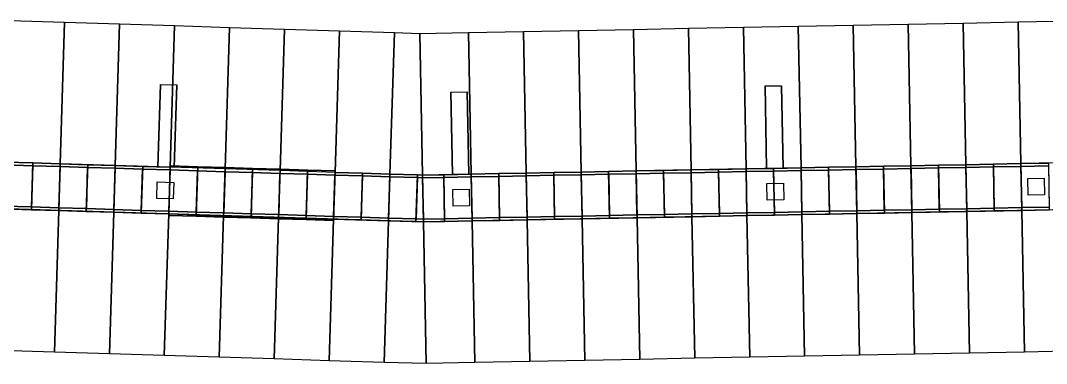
# Model space of a CAD drawing. Extents: x -568 to -418, y 8 to 39.
# Drawn here: x -492.33 to -455, y 7.71 to 20.18 of the extents above; entities that cross this region are included whole.
import ezdxf

# ---------------------------------------------------------------- set-up
doc = ezdxf.new("R2010")
doc.units = 0
doc.header["$LTSCALE"] = 0.25
for name, color, linetype in [('3D-AGUA', 140, 'CONTINUOUS'), ('3D-COLECTOR-INTERIOR', 9, 'CONTINUOUS'), ('3D-COLECTOR-LOSA-FONDO', 253, 'CONTINUOUS'), ('3D-COLECTOR-LOSA-SUPERIOR', 254, 'CONTINUOUS'), ('3D-COLECTOR-MUROS', 252, 'CONTINUOUS'), ('3D-CUNETAS', 3, 'CONTINUOUS'), ('3D-LINDERO', 6, 'CONTINUOUS'), ('3D-REGISTROS-TAPAS', 30, 'CONTINUOUS'), ('3D-TERRENO', 8, 'CONTINUOUS')]:
    doc.layers.add(name, color=color, linetype=linetype)

msp = doc.modelspace()

# ---------------------------------------------------------------- linework, layer by layer
at = {"layer": '3D-AGUA'}
for points in [[(-491.9315, 13.4046, 258.9097), (-492.931, 13.4355, 258.9071), (-492.8846, 14.9348, 258.9071), (-491.885, 14.9038, 258.9097)], [(-490.932, 13.3736, 258.9123), (-491.9315, 13.4046, 258.9097), (-491.885, 14.9038, 258.9097), (-490.8855, 14.8728, 258.9123)], [(-489.9325, 13.3426, 258.9149), (-490.932, 13.3736, 258.9123), (-490.8855, 14.8728, 258.9123), (-489.886, 14.8418, 258.9149)], [(-488.933, 13.3116, 258.9175), (-489.9325, 13.3426, 258.9149), (-489.886, 14.8418, 258.9149), (-488.8865, 14.8109, 258.9175)], [(-487.9334, 13.2806, 258.9201), (-488.933, 13.3116, 258.9175), (-488.8865, 14.8109, 258.9175), (-487.887, 14.7799, 258.9201)], [(-486.9339, 13.2496, 258.9497), (-487.9334, 13.2806, 258.9201), (-487.887, 14.7799, 258.9201), (-486.8874, 14.7489, 258.9497)], [(-485.9344, 13.2186, 258.9511), (-486.9339, 13.2496, 258.9497), (-486.8874, 14.7489, 258.9497), (-485.8879, 14.7179, 258.9511)], [(-484.9349, 13.1876, 258.9525), (-485.9344, 13.2186, 258.9511), (-485.8879, 14.7179, 258.9511), (-484.8884, 14.6869, 258.9525)], [(-483.9354, 13.1566, 258.9539), (-484.9349, 13.1876, 258.9525), (-484.8884, 14.6869, 258.9525), (-483.8889, 14.6559, 258.9539)], [(-482.9358, 13.1256, 258.9554), (-483.9354, 13.1566, 258.9539), (-483.8889, 14.6559, 258.9539), (-482.8894, 14.6249, 258.9554)], [(-481.9363, 13.0946, 258.9569), (-482.9358, 13.1256, 258.9554), (-482.8894, 14.6249, 258.9554), (-481.8898, 14.5939, 258.9569)], [(-480.9368, 13.0636, 258.9584), (-481.9363, 13.0946, 258.9569), (-481.8898, 14.5939, 258.9569), (-480.8903, 14.5629, 258.9584)], [(-479.9373, 13.0326, 258.9599), (-480.9368, 13.0636, 258.9584), (-480.8903, 14.5629, 258.9584), (-479.8908, 14.5319, 258.9599)], [(-471.9018, 13.0739, 258.9908), (-472.9016, 13.0548, 258.9897), (-472.9303, 14.5545, 258.9897), (-471.9305, 14.5736, 258.9908)], [(-470.902, 13.0931, 258.9919), (-471.9018, 13.0739, 258.9908), (-471.9305, 14.5736, 258.9908), (-470.9307, 14.5928, 258.9919)], [(-469.9022, 13.1122, 258.993), (-470.902, 13.0931, 258.9919), (-470.9307, 14.5928, 258.9919), (-469.9309, 14.6119, 258.993)], [(-468.9024, 13.1314, 258.9941), (-469.9022, 13.1122, 258.993), (-469.9309, 14.6119, 258.993), (-468.9311, 14.6311, 258.9941)], [(-467.9025, 13.1505, 258.9953), (-468.9024, 13.1314, 258.9941), (-468.9311, 14.6311, 258.9941), (-467.9313, 14.6502, 258.9953)], [(-466.9027, 13.1696, 258.9965), (-467.9025, 13.1505, 258.9953), (-467.9313, 14.6502, 258.9953), (-466.9314, 14.6694, 258.9965)], [(-465.9029, 13.1888, 258.9977), (-466.9027, 13.1696, 258.9965), (-466.9314, 14.6694, 258.9965), (-465.9316, 14.6885, 258.9977)], [(-464.9031, 13.2079, 258.9989), (-465.9029, 13.1888, 258.9977), (-465.9316, 14.6885, 258.9977), (-464.9318, 14.7077, 258.9989)], [(-463.9033, 13.2271, 259.0171), (-464.9031, 13.2079, 258.9989), (-464.9318, 14.7077, 258.9989), (-463.932, 14.7268, 259.0171)], [(-462.9035, 13.2462, 259.018), (-463.9033, 13.2271, 259.0171), (-463.932, 14.7268, 259.0171), (-462.9322, 14.7459, 259.018)], [(-461.9036, 13.2654, 259.0188), (-462.9035, 13.2462, 259.018), (-462.9322, 14.7459, 259.018), (-461.9324, 14.7651, 259.0188)], [(-460.9038, 13.2845, 259.0196), (-461.9036, 13.2654, 259.0188), (-461.9324, 14.7651, 259.0188), (-460.9325, 14.7842, 259.0196)], [(-459.904, 13.3037, 259.0205), (-460.9038, 13.2845, 259.0196), (-460.9325, 14.7842, 259.0196), (-459.9327, 14.8034, 259.0205)], [(-458.9042, 13.3228, 259.0214), (-459.904, 13.3037, 259.0205), (-459.9327, 14.8034, 259.0205), (-458.9329, 14.8225, 259.0214)], [(-457.9044, 13.342, 259.0223), (-458.9042, 13.3228, 259.0214), (-458.9329, 14.8225, 259.0214), (-457.9331, 14.8417, 259.0223)], [(-456.9046, 13.3611, 259.0232), (-457.9044, 13.342, 259.0223), (-457.9331, 14.8417, 259.0223), (-456.9333, 14.8608, 259.0232)], [(-455.9047, 13.3802, 259.0241), (-456.9046, 13.3611, 259.0232), (-456.9333, 14.8608, 259.0232), (-455.9335, 14.88, 259.0241)], [(-454.9049, 13.3994, 259.0251), (-455.9047, 13.3802, 259.0241), (-455.9335, 14.88, 259.0241), (-454.9336, 14.8991, 259.0251)], [(-478.9378, 13.0016, 258.9615), (-479.9373, 13.0326, 258.9599), (-479.8908, 14.5319, 258.9599), (-478.8913, 14.5009, 258.9615)], [(-477.9383, 12.9707, 258.9631), (-478.9378, 13.0016, 258.9615), (-478.8913, 14.5009, 258.9615), (-477.8918, 14.4699, 258.9631)], [(-477.6736, 12.9634, 258.9635), (-477.9383, 12.9707, 258.9631), (-477.8918, 14.4699, 258.9631), (-477.7023, 14.4631, 258.9635)], [(-476.9009, 12.9782, 258.9647), (-477.6736, 12.9634, 258.9635), (-477.7023, 14.4631, 258.9635), (-476.9296, 14.4779, 258.9647)], [(-475.9011, 12.9973, 258.9866), (-476.9009, 12.9782, 258.9647), (-476.9296, 14.4779, 258.9647), (-475.9298, 14.4971, 258.9866)], [(-474.9013, 13.0165, 258.9876), (-475.9011, 12.9973, 258.9866), (-475.9298, 14.4971, 258.9866), (-474.93, 14.5162, 258.9876)], [(-473.9014, 13.0356, 258.9886), (-474.9013, 13.0165, 258.9876), (-474.93, 14.5162, 258.9876), (-473.9302, 14.5353, 258.9886)], [(-472.9016, 13.0548, 258.9897), (-473.9014, 13.0356, 258.9886), (-473.9302, 14.5353, 258.9886), (-472.9303, 14.5545, 258.9897)]]:
    msp.add_3dface(points, dxfattribs=at)
at = {"layer": '3D-COLECTOR-INTERIOR'}
for points in [[(-491.9315, 13.4046, 258.5237), (-492.931, 13.4355, 258.5207), (-492.8846, 14.9348, 258.5207), (-491.885, 14.9038, 258.5237)], [(-491.9315, 13.4046, 259.15), (-492.931, 13.4355, 259.15), (-492.8846, 14.9348, 259.15), (-491.885, 14.9038, 259.15)], [(-491.885, 14.9038, 258.5237), (-492.8846, 14.9348, 258.5207), (-492.8846, 14.9348, 259.15), (-491.885, 14.9038, 259.15)], [(-490.932, 13.3736, 258.5267), (-491.9315, 13.4046, 258.5237), (-491.885, 14.9038, 258.5237), (-490.8855, 14.8728, 258.5267)], [(-490.932, 13.3736, 259.15), (-491.9315, 13.4046, 259.15), (-491.885, 14.9038, 259.15), (-490.8855, 14.8728, 259.15)], [(-490.8855, 14.8728, 258.5267), (-491.885, 14.9038, 258.5237), (-491.885, 14.9038, 259.15), (-490.8855, 14.8728, 259.15)], [(-489.9325, 13.3426, 258.5298), (-490.932, 13.3736, 258.5267), (-490.8855, 14.8728, 258.5267), (-489.886, 14.8418, 258.5298)], [(-489.9325, 13.3426, 259.15), (-490.932, 13.3736, 259.15), (-490.8855, 14.8728, 259.15), (-489.886, 14.8418, 259.15)], [(-489.886, 14.8418, 258.5298), (-490.8855, 14.8728, 258.5267), (-490.8855, 14.8728, 259.15), (-489.886, 14.8418, 259.15)], [(-488.933, 13.3116, 258.5328), (-489.9325, 13.3426, 258.5298), (-489.886, 14.8418, 258.5298), (-488.8865, 14.8109, 258.5328)], [(-488.933, 13.3116, 259.15), (-489.9325, 13.3426, 259.15), (-489.886, 14.8418, 259.15), (-488.8865, 14.8109, 259.15)], [(-488.8865, 14.8109, 258.5328), (-489.886, 14.8418, 258.5298), (-489.886, 14.8418, 259.15), (-488.8865, 14.8109, 259.15)], [(-487.9334, 13.2806, 258.5358), (-488.933, 13.3116, 258.5328), (-488.8865, 14.8109, 258.5328), (-487.887, 14.7799, 258.5358)], [(-487.9334, 13.2806, 259.15), (-488.933, 13.3116, 259.15), (-488.8865, 14.8109, 259.15), (-487.887, 14.7799, 259.15)], [(-487.887, 14.7799, 258.5358), (-488.8865, 14.8109, 258.5328), (-488.8865, 14.8109, 259.15), (-487.887, 14.7799, 259.15)], [(-486.9339, 13.2496, 258.5388), (-487.9334, 13.2806, 258.5358), (-487.887, 14.7799, 258.5358), (-486.8874, 14.7489, 258.5388)], [(-486.9339, 13.2496, 259.15), (-487.9334, 13.2806, 259.15), (-487.887, 14.7799, 259.15), (-486.8874, 14.7489, 259.15)], [(-486.8874, 14.7489, 258.5388), (-487.887, 14.7799, 258.5358), (-487.887, 14.7799, 259.15), (-486.8874, 14.7489, 259.15)], [(-485.9344, 13.2186, 258.5418), (-486.9339, 13.2496, 258.5388), (-486.8874, 14.7489, 258.5388), (-485.8879, 14.7179, 258.5418)], [(-485.9344, 13.2186, 259.05), (-486.9339, 13.2496, 259.05), (-486.8874, 14.7489, 259.05), (-485.8879, 14.7179, 259.05)], [(-485.8879, 14.7179, 258.5418), (-486.8874, 14.7489, 258.5388), (-486.8874, 14.7489, 259.05), (-485.8879, 14.7179, 259.05)], [(-484.9349, 13.1876, 258.5449), (-485.9344, 13.2186, 258.5418), (-485.8879, 14.7179, 258.5418), (-484.8884, 14.6869, 258.5449)], [(-484.9349, 13.1876, 259.05), (-485.9344, 13.2186, 259.05), (-485.8879, 14.7179, 259.05), (-484.8884, 14.6869, 259.05)], [(-484.8884, 14.6869, 258.5449), (-485.8879, 14.7179, 258.5418), (-485.8879, 14.7179, 259.05), (-484.8884, 14.6869, 259.05)], [(-483.9354, 13.1566, 258.5479), (-484.9349, 13.1876, 258.5449), (-484.8884, 14.6869, 258.5449), (-483.8889, 14.6559, 258.5479)], [(-483.9354, 13.1566, 259.05), (-484.9349, 13.1876, 259.05), (-484.8884, 14.6869, 259.05), (-483.8889, 14.6559, 259.05)], [(-483.8889, 14.6559, 258.5479), (-484.8884, 14.6869, 258.5449), (-484.8884, 14.6869, 259.05), (-483.8889, 14.6559, 259.05)], [(-482.9358, 13.1256, 258.5509), (-483.9354, 13.1566, 258.5479), (-483.8889, 14.6559, 258.5479), (-482.8894, 14.6249, 258.5509)], [(-482.9358, 13.1256, 259.05), (-483.9354, 13.1566, 259.05), (-483.8889, 14.6559, 259.05), (-482.8894, 14.6249, 259.05)], [(-482.8894, 14.6249, 258.5509), (-483.8889, 14.6559, 258.5479), (-483.8889, 14.6559, 259.05), (-482.8894, 14.6249, 259.05)], [(-481.9363, 13.0946, 258.5539), (-482.9358, 13.1256, 258.5509), (-482.8894, 14.6249, 258.5509), (-481.8898, 14.5939, 258.5539)], [(-481.9363, 13.0946, 259.05), (-482.9358, 13.1256, 259.05), (-482.8894, 14.6249, 259.05), (-481.8898, 14.5939, 259.05)], [(-481.8898, 14.5939, 258.5539), (-482.8894, 14.6249, 258.5509), (-482.8894, 14.6249, 259.05), (-481.8898, 14.5939, 259.05)], [(-480.9368, 13.0636, 258.5569), (-481.9363, 13.0946, 258.5539), (-481.8898, 14.5939, 258.5539), (-480.8903, 14.5629, 258.5569)], [(-480.9368, 13.0636, 259.05), (-481.9363, 13.0946, 259.05), (-481.8898, 14.5939, 259.05), (-480.8903, 14.5629, 259.05)], [(-480.8903, 14.5629, 258.5569), (-481.8898, 14.5939, 258.5539), (-481.8898, 14.5939, 259.05), (-480.8903, 14.5629, 259.05)], [(-479.9373, 13.0326, 258.56), (-480.9368, 13.0636, 258.5569), (-480.8903, 14.5629, 258.5569), (-479.8908, 14.5319, 258.56)], [(-479.9373, 13.0326, 259.15), (-480.9368, 13.0636, 259.15), (-480.8903, 14.5629, 259.15), (-479.8908, 14.5319, 259.15)], [(-479.8908, 14.5319, 258.56), (-480.8903, 14.5629, 258.5569), (-480.8903, 14.5629, 259.15), (-479.8908, 14.5319, 259.15)], [(-471.9018, 13.0739, 258.5841), (-472.9016, 13.0548, 258.5811), (-472.9303, 14.5545, 258.5811), (-471.9305, 14.5736, 258.5841)], [(-471.9305, 14.5736, 258.5841), (-472.9303, 14.5545, 258.5811), (-472.9303, 14.5545, 259.15), (-471.9305, 14.5736, 259.15)], [(-471.9018, 13.0739, 259.15), (-472.9016, 13.0548, 259.15), (-472.9303, 14.5545, 259.15), (-471.9305, 14.5736, 259.15)], [(-470.902, 13.0931, 258.5871), (-471.9018, 13.0739, 258.5841), (-471.9305, 14.5736, 258.5841), (-470.9307, 14.5928, 258.5871)], [(-470.9307, 14.5928, 258.5871), (-471.9305, 14.5736, 258.5841), (-471.9305, 14.5736, 259.15), (-470.9307, 14.5928, 259.15)], [(-470.902, 13.0931, 259.15), (-471.9018, 13.0739, 259.15), (-471.9305, 14.5736, 259.15), (-470.9307, 14.5928, 259.15)], [(-469.9022, 13.1122, 258.5902), (-470.902, 13.0931, 258.5871), (-470.9307, 14.5928, 258.5871), (-469.9309, 14.6119, 258.5902)], [(-469.9309, 14.6119, 258.5902), (-470.9307, 14.5928, 258.5871), (-470.9307, 14.5928, 259.15), (-469.9309, 14.6119, 259.15)], [(-469.9022, 13.1122, 259.15), (-470.902, 13.0931, 259.15), (-470.9307, 14.5928, 259.15), (-469.9309, 14.6119, 259.15)], [(-468.9024, 13.1314, 258.5932), (-469.9022, 13.1122, 258.5902), (-469.9309, 14.6119, 258.5902), (-468.9311, 14.6311, 258.5932)], [(-468.9311, 14.6311, 258.5932), (-469.9309, 14.6119, 258.5902), (-469.9309, 14.6119, 259.15), (-468.9311, 14.6311, 259.15)], [(-468.9024, 13.1314, 259.15), (-469.9022, 13.1122, 259.15), (-469.9309, 14.6119, 259.15), (-468.9311, 14.6311, 259.15)], [(-467.9025, 13.1505, 258.5962), (-468.9024, 13.1314, 258.5932), (-468.9311, 14.6311, 258.5932), (-467.9313, 14.6502, 258.5962)], [(-467.9313, 14.6502, 258.5962), (-468.9311, 14.6311, 258.5932), (-468.9311, 14.6311, 259.15), (-467.9313, 14.6502, 259.15)], [(-467.9025, 13.1505, 259.15), (-468.9024, 13.1314, 259.15), (-468.9311, 14.6311, 259.15), (-467.9313, 14.6502, 259.15)], [(-466.9027, 13.1696, 258.5992), (-467.9025, 13.1505, 258.5962), (-467.9313, 14.6502, 258.5962), (-466.9314, 14.6694, 258.5992)], [(-466.9314, 14.6694, 258.5992), (-467.9313, 14.6502, 258.5962), (-467.9313, 14.6502, 259.15), (-466.9314, 14.6694, 259.15)], [(-466.9027, 13.1696, 259.15), (-467.9025, 13.1505, 259.15), (-467.9313, 14.6502, 259.15), (-466.9314, 14.6694, 259.15)], [(-465.9029, 13.1888, 258.6022), (-466.9027, 13.1696, 258.5992), (-466.9314, 14.6694, 258.5992), (-465.9316, 14.6885, 258.6022)], [(-465.9316, 14.6885, 258.6022), (-466.9314, 14.6694, 258.5992), (-466.9314, 14.6694, 259.15), (-465.9316, 14.6885, 259.15)], [(-465.9029, 13.1888, 259.15), (-466.9027, 13.1696, 259.15), (-466.9314, 14.6694, 259.15), (-465.9316, 14.6885, 259.15)], [(-464.9031, 13.2079, 258.6052), (-465.9029, 13.1888, 258.6022), (-465.9316, 14.6885, 258.6022), (-464.9318, 14.7077, 258.6052)], [(-464.9318, 14.7077, 258.6052), (-465.9316, 14.6885, 258.6022), (-465.9316, 14.6885, 259.15), (-464.9318, 14.7077, 259.15)], [(-464.9031, 13.2079, 259.15), (-465.9029, 13.1888, 259.15), (-465.9316, 14.6885, 259.15), (-464.9318, 14.7077, 259.15)], [(-463.9033, 13.2271, 258.6083), (-464.9031, 13.2079, 258.6052), (-464.9318, 14.7077, 258.6052), (-463.932, 14.7268, 258.6083)], [(-463.932, 14.7268, 258.6083), (-464.9318, 14.7077, 258.6052), (-464.9318, 14.7077, 259.15), (-463.932, 14.7268, 259.15)], [(-463.9033, 13.2271, 259.15), (-464.9031, 13.2079, 259.15), (-464.9318, 14.7077, 259.15), (-463.932, 14.7268, 259.15)], [(-462.9035, 13.2462, 258.6113), (-463.9033, 13.2271, 258.6083), (-463.932, 14.7268, 258.6083), (-462.9322, 14.7459, 258.6113)], [(-462.9322, 14.7459, 258.6113), (-463.932, 14.7268, 258.6083), (-463.932, 14.7268, 259.15), (-462.9322, 14.7459, 259.15)], [(-462.9035, 13.2462, 259.15), (-463.9033, 13.2271, 259.15), (-463.932, 14.7268, 259.15), (-462.9322, 14.7459, 259.15)], [(-461.9036, 13.2654, 258.6143), (-462.9035, 13.2462, 258.6113), (-462.9322, 14.7459, 258.6113), (-461.9324, 14.7651, 258.6143)], [(-461.9324, 14.7651, 258.6143), (-462.9322, 14.7459, 258.6113), (-462.9322, 14.7459, 259.15), (-461.9324, 14.7651, 259.15)], [(-461.9036, 13.2654, 259.15), (-462.9035, 13.2462, 259.15), (-462.9322, 14.7459, 259.15), (-461.9324, 14.7651, 259.15)], [(-460.9038, 13.2845, 258.6173), (-461.9036, 13.2654, 258.6143), (-461.9324, 14.7651, 258.6143), (-460.9325, 14.7842, 258.6173)], [(-460.9325, 14.7842, 258.6173), (-461.9324, 14.7651, 258.6143), (-461.9324, 14.7651, 259.15), (-460.9325, 14.7842, 259.15)], [(-460.9038, 13.2845, 259.15), (-461.9036, 13.2654, 259.15), (-461.9324, 14.7651, 259.15), (-460.9325, 14.7842, 259.15)], [(-459.904, 13.3037, 258.6203), (-460.9038, 13.2845, 258.6173), (-460.9325, 14.7842, 258.6173), (-459.9327, 14.8034, 258.6203)], [(-459.9327, 14.8034, 258.6203), (-460.9325, 14.7842, 258.6173), (-460.9325, 14.7842, 259.15), (-459.9327, 14.8034, 259.15)], [(-459.904, 13.3037, 259.15), (-460.9038, 13.2845, 259.15), (-460.9325, 14.7842, 259.15), (-459.9327, 14.8034, 259.15)], [(-458.9042, 13.3228, 258.6234), (-459.904, 13.3037, 258.6203), (-459.9327, 14.8034, 258.6203), (-458.9329, 14.8225, 258.6234)], [(-458.9329, 14.8225, 258.6234), (-459.9327, 14.8034, 258.6203), (-459.9327, 14.8034, 259.15), (-458.9329, 14.8225, 259.15)], [(-458.9042, 13.3228, 259.15), (-459.904, 13.3037, 259.15), (-459.9327, 14.8034, 259.15), (-458.9329, 14.8225, 259.15)], [(-457.9044, 13.342, 258.6264), (-458.9042, 13.3228, 258.6234), (-458.9329, 14.8225, 258.6234), (-457.9331, 14.8417, 258.6264)], [(-457.9331, 14.8417, 258.6264), (-458.9329, 14.8225, 258.6234), (-458.9329, 14.8225, 259.15), (-457.9331, 14.8417, 259.15)], [(-457.9044, 13.342, 259.15), (-458.9042, 13.3228, 259.15), (-458.9329, 14.8225, 259.15), (-457.9331, 14.8417, 259.15)], [(-456.9046, 13.3611, 258.6294), (-457.9044, 13.342, 258.6264), (-457.9331, 14.8417, 258.6264), (-456.9333, 14.8608, 258.6294)], [(-456.9333, 14.8608, 258.6294), (-457.9331, 14.8417, 258.6264), (-457.9331, 14.8417, 259.15), (-456.9333, 14.8608, 259.15)], [(-456.9046, 13.3611, 259.15), (-457.9044, 13.342, 259.15), (-457.9331, 14.8417, 259.15), (-456.9333, 14.8608, 259.15)], [(-455.9047, 13.3802, 258.6324), (-456.9046, 13.3611, 258.6294), (-456.9333, 14.8608, 258.6294), (-455.9335, 14.88, 258.6324)], [(-455.9335, 14.88, 258.6324), (-456.9333, 14.8608, 258.6294), (-456.9333, 14.8608, 259.15), (-455.9335, 14.88, 259.15)], [(-455.9047, 13.3802, 259.15), (-456.9046, 13.3611, 259.15), (-456.9333, 14.8608, 259.15), (-455.9335, 14.88, 259.15)], [(-454.9049, 13.3994, 258.6354), (-455.9047, 13.3802, 258.6324), (-455.9335, 14.88, 258.6324), (-454.9336, 14.8991, 258.6354)], [(-454.9336, 14.8991, 258.6354), (-455.9335, 14.88, 258.6324), (-455.9335, 14.88, 259.15), (-454.9336, 14.8991, 259.15)], [(-454.9049, 13.3994, 259.15), (-455.9047, 13.3802, 259.15), (-455.9335, 14.88, 259.15), (-454.9336, 14.8991, 259.15)], [(-478.9378, 13.0016, 258.563), (-479.9373, 13.0326, 258.56), (-479.8908, 14.5319, 258.56), (-478.8913, 14.5009, 258.563)], [(-478.9378, 13.0016, 259.15), (-479.9373, 13.0326, 259.15), (-479.8908, 14.5319, 259.15), (-478.8913, 14.5009, 259.15)], [(-478.8913, 14.5009, 258.563), (-479.8908, 14.5319, 258.56), (-479.8908, 14.5319, 259.15), (-478.8913, 14.5009, 259.15)], [(-477.9383, 12.9707, 258.566), (-478.9378, 13.0016, 258.563), (-478.8913, 14.5009, 258.563), (-477.8918, 14.4699, 258.566)], [(-477.9383, 12.9707, 259.15), (-478.9378, 13.0016, 259.15), (-478.8913, 14.5009, 259.15), (-477.8918, 14.4699, 259.15)], [(-477.8918, 14.4699, 258.566), (-478.8913, 14.5009, 258.563), (-478.8913, 14.5009, 259.15), (-477.8918, 14.4699, 259.15)], [(-477.6736, 12.9634, 258.5667), (-477.9383, 12.9707, 258.566), (-477.8918, 14.4699, 258.566), (-477.7023, 14.4631, 258.5667)], [(-477.6736, 12.9634, 259.15), (-477.9383, 12.9707, 259.15), (-477.8918, 14.4699, 259.15), (-477.7023, 14.4631, 259.15)], [(-477.7023, 14.4631, 258.5667), (-477.8918, 14.4699, 258.566), (-477.8918, 14.4699, 259.15), (-477.7023, 14.4631, 259.15)], [(-476.9009, 12.9782, 258.569), (-477.6736, 12.9634, 258.5667), (-477.7023, 14.4631, 258.5667), (-476.9296, 14.4779, 258.569)], [(-476.9296, 14.4779, 258.569), (-477.7023, 14.4631, 258.5667), (-477.7023, 14.4631, 259.15), (-476.9296, 14.4779, 259.15)], [(-476.9009, 12.9782, 259.15), (-477.6736, 12.9634, 259.15), (-477.7023, 14.4631, 259.15), (-476.9296, 14.4779, 259.15)], [(-475.9011, 12.9973, 258.572), (-476.9009, 12.9782, 258.569), (-476.9296, 14.4779, 258.569), (-475.9298, 14.4971, 258.572)], [(-475.9298, 14.4971, 258.572), (-476.9296, 14.4779, 258.569), (-476.9296, 14.4779, 259.15), (-475.9298, 14.4971, 259.15)], [(-475.9011, 12.9973, 259.15), (-476.9009, 12.9782, 259.15), (-476.9296, 14.4779, 259.15), (-475.9298, 14.4971, 259.15)], [(-474.9013, 13.0165, 258.5751), (-475.9011, 12.9973, 258.572), (-475.9298, 14.4971, 258.572), (-474.93, 14.5162, 258.5751)], [(-474.93, 14.5162, 258.5751), (-475.9298, 14.4971, 258.572), (-475.9298, 14.4971, 259.15), (-474.93, 14.5162, 259.15)], [(-474.9013, 13.0165, 259.15), (-475.9011, 12.9973, 259.15), (-475.9298, 14.4971, 259.15), (-474.93, 14.5162, 259.15)], [(-473.9014, 13.0356, 258.5781), (-474.9013, 13.0165, 258.5751), (-474.93, 14.5162, 258.5751), (-473.9302, 14.5353, 258.5781)], [(-473.9302, 14.5353, 258.5781), (-474.93, 14.5162, 258.5751), (-474.93, 14.5162, 259.15), (-473.9302, 14.5353, 259.15)], [(-473.9014, 13.0356, 259.15), (-474.9013, 13.0165, 259.15), (-474.93, 14.5162, 259.15), (-473.9302, 14.5353, 259.15)], [(-472.9016, 13.0548, 258.5811), (-473.9014, 13.0356, 258.5781), (-473.9302, 14.5353, 258.5781), (-472.9303, 14.5545, 258.5811)], [(-472.9303, 14.5545, 258.5811), (-473.9302, 14.5353, 258.5781), (-473.9302, 14.5353, 259.15), (-472.9303, 14.5545, 259.15)], [(-472.9016, 13.0548, 259.15), (-473.9014, 13.0356, 259.15), (-473.9302, 14.5353, 259.15), (-472.9303, 14.5545, 259.15)], [(-491.9315, 13.4046, 258.5237), (-492.931, 13.4355, 258.5207), (-492.931, 13.4355, 259.15), (-491.9315, 13.4046, 259.15)], [(-490.932, 13.3736, 258.5267), (-491.9315, 13.4046, 258.5237), (-491.9315, 13.4046, 259.15), (-490.932, 13.3736, 259.15)], [(-489.9325, 13.3426, 258.5298), (-490.932, 13.3736, 258.5267), (-490.932, 13.3736, 259.15), (-489.9325, 13.3426, 259.15)], [(-488.933, 13.3116, 258.5328), (-489.9325, 13.3426, 258.5298), (-489.9325, 13.3426, 259.15), (-488.933, 13.3116, 259.15)], [(-487.9334, 13.2806, 258.5358), (-488.933, 13.3116, 258.5328), (-488.933, 13.3116, 259.15), (-487.9334, 13.2806, 259.15)], [(-486.9339, 13.2496, 258.5388), (-487.9334, 13.2806, 258.5358), (-487.9334, 13.2806, 259.15), (-486.9339, 13.2496, 259.15)], [(-485.9344, 13.2186, 258.5418), (-486.9339, 13.2496, 258.5388), (-486.9339, 13.2496, 259.05), (-485.9344, 13.2186, 259.05)], [(-484.9349, 13.1876, 258.5449), (-485.9344, 13.2186, 258.5418), (-485.9344, 13.2186, 259.05), (-484.9349, 13.1876, 259.05)], [(-483.9354, 13.1566, 258.5479), (-484.9349, 13.1876, 258.5449), (-484.9349, 13.1876, 259.05), (-483.9354, 13.1566, 259.05)], [(-482.9358, 13.1256, 258.5509), (-483.9354, 13.1566, 258.5479), (-483.9354, 13.1566, 259.05), (-482.9358, 13.1256, 259.05)], [(-481.9363, 13.0946, 258.5539), (-482.9358, 13.1256, 258.5509), (-482.9358, 13.1256, 259.05), (-481.9363, 13.0946, 259.05)], [(-480.9368, 13.0636, 258.5569), (-481.9363, 13.0946, 258.5539), (-481.9363, 13.0946, 259.05), (-480.9368, 13.0636, 259.05)], [(-479.9373, 13.0326, 258.56), (-480.9368, 13.0636, 258.5569), (-480.9368, 13.0636, 259.15), (-479.9373, 13.0326, 259.15)], [(-471.9018, 13.0739, 258.5841), (-472.9016, 13.0548, 258.5811), (-472.9016, 13.0548, 259.15), (-471.9018, 13.0739, 259.15)], [(-470.902, 13.0931, 258.5871), (-471.9018, 13.0739, 258.5841), (-471.9018, 13.0739, 259.15), (-470.902, 13.0931, 259.15)], [(-469.9022, 13.1122, 258.5902), (-470.902, 13.0931, 258.5871), (-470.902, 13.0931, 259.15), (-469.9022, 13.1122, 259.15)], [(-468.9024, 13.1314, 258.5932), (-469.9022, 13.1122, 258.5902), (-469.9022, 13.1122, 259.15), (-468.9024, 13.1314, 259.15)], [(-467.9025, 13.1505, 258.5962), (-468.9024, 13.1314, 258.5932), (-468.9024, 13.1314, 259.15), (-467.9025, 13.1505, 259.15)], [(-466.9027, 13.1696, 258.5992), (-467.9025, 13.1505, 258.5962), (-467.9025, 13.1505, 259.15), (-466.9027, 13.1696, 259.15)], [(-465.9029, 13.1888, 258.6022), (-466.9027, 13.1696, 258.5992), (-466.9027, 13.1696, 259.15), (-465.9029, 13.1888, 259.15)], [(-464.9031, 13.2079, 258.6052), (-465.9029, 13.1888, 258.6022), (-465.9029, 13.1888, 259.15), (-464.9031, 13.2079, 259.15)], [(-463.9033, 13.2271, 258.6083), (-464.9031, 13.2079, 258.6052), (-464.9031, 13.2079, 259.15), (-463.9033, 13.2271, 259.15)], [(-462.9035, 13.2462, 258.6113), (-463.9033, 13.2271, 258.6083), (-463.9033, 13.2271, 259.15), (-462.9035, 13.2462, 259.15)], [(-461.9036, 13.2654, 258.6143), (-462.9035, 13.2462, 258.6113), (-462.9035, 13.2462, 259.15), (-461.9036, 13.2654, 259.15)], [(-460.9038, 13.2845, 258.6173), (-461.9036, 13.2654, 258.6143), (-461.9036, 13.2654, 259.15), (-460.9038, 13.2845, 259.15)], [(-459.904, 13.3037, 258.6203), (-460.9038, 13.2845, 258.6173), (-460.9038, 13.2845, 259.15), (-459.904, 13.3037, 259.15)], [(-458.9042, 13.3228, 258.6234), (-459.904, 13.3037, 258.6203), (-459.904, 13.3037, 259.15), (-458.9042, 13.3228, 259.15)], [(-457.9044, 13.342, 258.6264), (-458.9042, 13.3228, 258.6234), (-458.9042, 13.3228, 259.15), (-457.9044, 13.342, 259.15)], [(-456.9046, 13.3611, 258.6294), (-457.9044, 13.342, 258.6264), (-457.9044, 13.342, 259.15), (-456.9046, 13.3611, 259.15)], [(-455.9047, 13.3802, 258.6324), (-456.9046, 13.3611, 258.6294), (-456.9046, 13.3611, 259.15), (-455.9047, 13.3802, 259.15)], [(-454.9049, 13.3994, 258.6354), (-455.9047, 13.3802, 258.6324), (-455.9047, 13.3802, 259.15), (-454.9049, 13.3994, 259.15)], [(-478.9378, 13.0016, 258.563), (-479.9373, 13.0326, 258.56), (-479.9373, 13.0326, 259.15), (-478.9378, 13.0016, 259.15)], [(-477.9383, 12.9707, 258.566), (-478.9378, 13.0016, 258.563), (-478.9378, 13.0016, 259.15), (-477.9383, 12.9707, 259.15)], [(-477.6736, 12.9634, 258.5667), (-477.9383, 12.9707, 258.566), (-477.9383, 12.9707, 259.15), (-477.6736, 12.9634, 259.15)], [(-476.9009, 12.9782, 258.569), (-477.6736, 12.9634, 258.5667), (-477.6736, 12.9634, 259.15), (-476.9009, 12.9782, 259.15)], [(-475.9011, 12.9973, 258.572), (-476.9009, 12.9782, 258.569), (-476.9009, 12.9782, 259.15), (-475.9011, 12.9973, 259.15)], [(-474.9013, 13.0165, 258.5751), (-475.9011, 12.9973, 258.572), (-475.9011, 12.9973, 259.15), (-474.9013, 13.0165, 259.15)], [(-473.9014, 13.0356, 258.5781), (-474.9013, 13.0165, 258.5751), (-474.9013, 13.0165, 259.15), (-473.9014, 13.0356, 259.15)], [(-472.9016, 13.0548, 258.5811), (-473.9014, 13.0356, 258.5781), (-473.9014, 13.0356, 259.15), (-472.9016, 13.0548, 259.15)]]:
    msp.add_3dface(points, dxfattribs=at)
at = {"layer": '3D-COLECTOR-LOSA-FONDO'}
for points in [[(-491.9346, 13.3046, 258.3737), (-492.9341, 13.3356, 258.3707), (-492.8815, 15.0348, 258.3707), (-491.8819, 15.0038, 258.3737)], [(-490.9351, 13.2736, 258.3767), (-491.9346, 13.3046, 258.3737), (-491.8819, 15.0038, 258.3737), (-490.8824, 14.9728, 258.3767)], [(-489.9356, 13.2426, 258.3798), (-490.9351, 13.2736, 258.3767), (-490.8824, 14.9728, 258.3767), (-489.8829, 14.9418, 258.3798)], [(-488.9361, 13.2116, 258.3828), (-489.9356, 13.2426, 258.3798), (-489.8829, 14.9418, 258.3798), (-488.8834, 14.9108, 258.3828)], [(-457.9025, 13.242, 258.4764), (-458.9023, 13.2228, 258.4734), (-458.9348, 14.9225, 258.4734), (-457.935, 14.9417, 258.4764)], [(-456.9026, 13.2611, 258.4794), (-457.9025, 13.242, 258.4764), (-457.935, 14.9417, 258.4764), (-456.9352, 14.9608, 258.4794)], [(-455.9028, 13.2803, 258.4824), (-456.9026, 13.2611, 258.4794), (-456.9352, 14.9608, 258.4794), (-455.9354, 14.9799, 258.4824)], [(-454.903, 13.2994, 258.4854), (-455.9028, 13.2803, 258.4824), (-455.9354, 14.9799, 258.4824), (-454.9356, 14.9991, 258.4854)], [(-487.9365, 13.1806, 258.3858), (-488.9361, 13.2116, 258.3828), (-488.8834, 14.9108, 258.3828), (-487.8839, 14.8798, 258.3858)], [(-486.937, 13.1496, 258.3888), (-487.9365, 13.1806, 258.3858), (-487.8839, 14.8798, 258.3858), (-486.8843, 14.8488, 258.3888)], [(-485.9391, 13.0687, 258.2918), (-486.9386, 13.0997, 258.2888), (-486.8828, 14.8988, 258.2888), (-485.8833, 14.8678, 258.2918)], [(-484.9395, 13.0377, 258.2949), (-485.9391, 13.0687, 258.2918), (-485.8833, 14.8678, 258.2918), (-484.8838, 14.8368, 258.2949)], [(-483.94, 13.0067, 258.2979), (-484.9395, 13.0377, 258.2949), (-484.8838, 14.8368, 258.2949), (-483.8842, 14.8058, 258.2979)], [(-482.9405, 12.9757, 258.3009), (-483.94, 13.0067, 258.2979), (-483.8842, 14.8058, 258.2979), (-482.8847, 14.7748, 258.3009)], [(-481.941, 12.9447, 258.3039), (-482.9405, 12.9757, 258.3009), (-482.8847, 14.7748, 258.3009), (-481.8852, 14.7438, 258.3039)], [(-480.9415, 12.9137, 258.3069), (-481.941, 12.9447, 258.3039), (-481.8852, 14.7438, 258.3039), (-480.8857, 14.7128, 258.3069)], [(-479.9404, 12.9327, 258.41), (-480.9399, 12.9637, 258.4069), (-480.8872, 14.6629, 258.4069), (-479.8877, 14.6319, 258.41)], [(-478.9409, 12.9017, 258.413), (-479.9404, 12.9327, 258.41), (-479.8877, 14.6319, 258.41), (-478.8882, 14.6009, 258.413)], [(-477.9414, 12.8707, 258.416), (-478.9409, 12.9017, 258.413), (-478.8882, 14.6009, 258.413), (-477.8887, 14.5699, 258.416)], [(-477.6717, 12.8634, 258.4167), (-477.9414, 12.8707, 258.416), (-477.8887, 14.5699, 258.416), (-477.7042, 14.5631, 258.4167)], [(-476.899, 12.8782, 258.419), (-477.6717, 12.8634, 258.4167), (-477.7042, 14.5631, 258.4167), (-476.9315, 14.5779, 258.419)], [(-475.8992, 12.8974, 258.422), (-476.899, 12.8782, 258.419), (-476.9315, 14.5779, 258.419), (-475.9317, 14.597, 258.422)], [(-474.8994, 12.9165, 258.4251), (-475.8992, 12.8974, 258.422), (-475.9317, 14.597, 258.422), (-474.9319, 14.6162, 258.4251)], [(-473.8995, 12.9356, 258.4281), (-474.8994, 12.9165, 258.4251), (-474.9319, 14.6162, 258.4251), (-473.9321, 14.6353, 258.4281)], [(-472.8997, 12.9548, 258.4311), (-473.8995, 12.9356, 258.4281), (-473.9321, 14.6353, 258.4281), (-472.9323, 14.6545, 258.4311)], [(-471.8999, 12.9739, 258.4341), (-472.8997, 12.9548, 258.4311), (-472.9323, 14.6545, 258.4311), (-471.9324, 14.6736, 258.4341)], [(-470.9001, 12.9931, 258.4371), (-471.8999, 12.9739, 258.4341), (-471.9324, 14.6736, 258.4341), (-470.9326, 14.6928, 258.4371)], [(-469.9003, 13.0122, 258.4402), (-470.9001, 12.9931, 258.4371), (-470.9326, 14.6928, 258.4371), (-469.9328, 14.7119, 258.4402)], [(-468.9004, 13.0314, 258.4432), (-469.9003, 13.0122, 258.4402), (-469.9328, 14.7119, 258.4402), (-468.933, 14.7311, 258.4432)], [(-467.9006, 13.0505, 258.4462), (-468.9004, 13.0314, 258.4432), (-468.933, 14.7311, 258.4432), (-467.9332, 14.7502, 258.4462)], [(-466.9008, 13.0697, 258.4492), (-467.9006, 13.0505, 258.4462), (-467.9332, 14.7502, 258.4462), (-466.9334, 14.7693, 258.4492)], [(-465.901, 13.0888, 258.4522), (-466.9008, 13.0697, 258.4492), (-466.9334, 14.7693, 258.4492), (-465.9335, 14.7885, 258.4522)], [(-464.9012, 13.108, 258.4552), (-465.901, 13.0888, 258.4522), (-465.9335, 14.7885, 258.4522), (-464.9337, 14.8076, 258.4552)], [(-463.9014, 13.1271, 258.4583), (-464.9012, 13.108, 258.4552), (-464.9337, 14.8076, 258.4552), (-463.9339, 14.8268, 258.4583)], [(-462.9015, 13.1462, 258.4613), (-463.9014, 13.1271, 258.4583), (-463.9339, 14.8268, 258.4583), (-462.9341, 14.8459, 258.4613)], [(-461.9017, 13.1654, 258.4643), (-462.9015, 13.1462, 258.4613), (-462.9341, 14.8459, 258.4613), (-461.9343, 14.8651, 258.4643)], [(-460.9019, 13.1845, 258.4673), (-461.9017, 13.1654, 258.4643), (-461.9343, 14.8651, 258.4643), (-460.9345, 14.8842, 258.4673)], [(-459.9021, 13.2037, 258.4703), (-460.9019, 13.1845, 258.4673), (-460.9345, 14.8842, 258.4673), (-459.9346, 14.9034, 258.4703)], [(-458.9023, 13.2228, 258.4734), (-459.9021, 13.2037, 258.4703), (-459.9346, 14.9034, 258.4703), (-458.9348, 14.9225, 258.4734)]]:
    msp.add_3dface(points, dxfattribs=at)
at = {"layer": '3D-COLECTOR-LOSA-SUPERIOR'}
for points in [[(-491.9346, 13.3046, 259.25), (-492.9341, 13.3356, 259.25), (-492.8815, 15.0348, 259.25), (-491.8819, 15.0038, 259.25)], [(-490.9351, 13.2736, 259.25), (-491.9346, 13.3046, 259.25), (-491.8819, 15.0038, 259.25), (-490.8824, 14.9728, 259.25)], [(-489.9356, 13.2426, 259.25), (-490.9351, 13.2736, 259.25), (-490.8824, 14.9728, 259.25), (-489.8829, 14.9418, 259.25)], [(-488.9361, 13.2116, 259.25), (-489.9356, 13.2426, 259.25), (-489.8829, 14.9418, 259.25), (-488.8834, 14.9108, 259.25)], [(-457.9025, 13.242, 259.25), (-458.9023, 13.2228, 259.25), (-458.9348, 14.9225, 259.25), (-457.935, 14.9417, 259.25)], [(-456.9026, 13.2611, 259.25), (-457.9025, 13.242, 259.25), (-457.935, 14.9417, 259.25), (-456.9352, 14.9608, 259.25)], [(-455.9028, 13.2803, 259.25), (-456.9026, 13.2611, 259.25), (-456.9352, 14.9608, 259.25), (-455.9354, 14.9799, 259.25)], [(-454.903, 13.2994, 259.25), (-455.9028, 13.2803, 259.25), (-455.9354, 14.9799, 259.25), (-454.9356, 14.9991, 259.25)], [(-487.9365, 13.1806, 259.25), (-488.9361, 13.2116, 259.25), (-488.8834, 14.9108, 259.25), (-487.8839, 14.8798, 259.25)], [(-486.937, 13.1496, 259.25), (-487.9365, 13.1806, 259.25), (-487.8839, 14.8798, 259.25), (-486.8843, 14.8488, 259.25)], [(-485.9391, 13.0687, 259.25), (-486.9386, 13.0997, 259.25), (-486.8828, 14.8988, 259.25), (-485.8833, 14.8678, 259.25)], [(-484.9395, 13.0377, 259.25), (-485.9391, 13.0687, 259.25), (-485.8833, 14.8678, 259.25), (-484.8838, 14.8368, 259.25)], [(-483.94, 13.0067, 259.25), (-484.9395, 13.0377, 259.25), (-484.8838, 14.8368, 259.25), (-483.8842, 14.8058, 259.25)], [(-482.9405, 12.9757, 259.25), (-483.94, 13.0067, 259.25), (-483.8842, 14.8058, 259.25), (-482.8847, 14.7748, 259.25)], [(-481.941, 12.9447, 259.25), (-482.9405, 12.9757, 259.25), (-482.8847, 14.7748, 259.25), (-481.8852, 14.7438, 259.25)], [(-480.9415, 12.9137, 259.25), (-481.941, 12.9447, 259.25), (-481.8852, 14.7438, 259.25), (-480.8857, 14.7128, 259.25)], [(-479.9404, 12.9327, 259.25), (-480.9399, 12.9637, 259.25), (-480.8872, 14.6629, 259.25), (-479.8877, 14.6319, 259.25)], [(-478.9409, 12.9017, 259.25), (-479.9404, 12.9327, 259.25), (-479.8877, 14.6319, 259.25), (-478.8882, 14.6009, 259.25)], [(-477.9414, 12.8707, 259.25), (-478.9409, 12.9017, 259.25), (-478.8882, 14.6009, 259.25), (-477.8887, 14.5699, 259.25)], [(-477.6717, 12.8634, 259.25), (-477.9414, 12.8707, 259.25), (-477.8887, 14.5699, 259.25), (-477.7042, 14.5631, 259.25)], [(-476.899, 12.8782, 259.25), (-477.6717, 12.8634, 259.25), (-477.7042, 14.5631, 259.25), (-476.9315, 14.5779, 259.25)], [(-475.8992, 12.8974, 259.25), (-476.899, 12.8782, 259.25), (-476.9315, 14.5779, 259.25), (-475.9317, 14.597, 259.25)], [(-474.8994, 12.9165, 259.25), (-475.8992, 12.8974, 259.25), (-475.9317, 14.597, 259.25), (-474.9319, 14.6162, 259.25)], [(-473.8995, 12.9356, 259.25), (-474.8994, 12.9165, 259.25), (-474.9319, 14.6162, 259.25), (-473.9321, 14.6353, 259.25)], [(-472.8997, 12.9548, 259.25), (-473.8995, 12.9356, 259.25), (-473.9321, 14.6353, 259.25), (-472.9323, 14.6545, 259.25)], [(-471.8999, 12.9739, 259.25), (-472.8997, 12.9548, 259.25), (-472.9323, 14.6545, 259.25), (-471.9324, 14.6736, 259.25)], [(-470.9001, 12.9931, 259.25), (-471.8999, 12.9739, 259.25), (-471.9324, 14.6736, 259.25), (-470.9326, 14.6928, 259.25)], [(-469.9003, 13.0122, 259.25), (-470.9001, 12.9931, 259.25), (-470.9326, 14.6928, 259.25), (-469.9328, 14.7119, 259.25)], [(-468.9004, 13.0314, 259.25), (-469.9003, 13.0122, 259.25), (-469.9328, 14.7119, 259.25), (-468.933, 14.7311, 259.25)], [(-467.9006, 13.0505, 259.25), (-468.9004, 13.0314, 259.25), (-468.933, 14.7311, 259.25), (-467.9332, 14.7502, 259.25)], [(-466.9008, 13.0697, 259.25), (-467.9006, 13.0505, 259.25), (-467.9332, 14.7502, 259.25), (-466.9334, 14.7693, 259.25)], [(-465.901, 13.0888, 259.25), (-466.9008, 13.0697, 259.25), (-466.9334, 14.7693, 259.25), (-465.9335, 14.7885, 259.25)], [(-464.9012, 13.108, 259.25), (-465.901, 13.0888, 259.25), (-465.9335, 14.7885, 259.25), (-464.9337, 14.8076, 259.25)], [(-463.9014, 13.1271, 259.25), (-464.9012, 13.108, 259.25), (-464.9337, 14.8076, 259.25), (-463.9339, 14.8268, 259.25)], [(-462.9015, 13.1462, 259.25), (-463.9014, 13.1271, 259.25), (-463.9339, 14.8268, 259.25), (-462.9341, 14.8459, 259.25)], [(-461.9017, 13.1654, 259.25), (-462.9015, 13.1462, 259.25), (-462.9341, 14.8459, 259.25), (-461.9343, 14.8651, 259.25)], [(-460.9019, 13.1845, 259.25), (-461.9017, 13.1654, 259.25), (-461.9343, 14.8651, 259.25), (-460.9345, 14.8842, 259.25)], [(-459.9021, 13.2037, 259.25), (-460.9019, 13.1845, 259.25), (-460.9345, 14.8842, 259.25), (-459.9346, 14.9034, 259.25)], [(-458.9023, 13.2228, 259.25), (-459.9021, 13.2037, 259.25), (-459.9346, 14.9034, 259.25), (-458.9348, 14.9225, 259.25)]]:
    msp.add_3dface(points, dxfattribs=at)
at = {"layer": '3D-COLECTOR-MUROS'}
for points in [[(-491.8819, 15.0038, 258.3737), (-492.8815, 15.0348, 258.3707), (-492.8815, 15.0348, 259.25), (-491.8819, 15.0038, 259.25)], [(-490.8824, 14.9728, 258.3767), (-491.8819, 15.0038, 258.3737), (-491.8819, 15.0038, 259.25), (-490.8824, 14.9728, 259.25)], [(-489.8829, 14.9418, 258.3798), (-490.8824, 14.9728, 258.3767), (-490.8824, 14.9728, 259.25), (-489.8829, 14.9418, 259.25)], [(-488.8834, 14.9108, 258.3828), (-489.8829, 14.9418, 258.3798), (-489.8829, 14.9418, 259.25), (-488.8834, 14.9108, 259.25)], [(-457.935, 14.9417, 258.4764), (-458.9348, 14.9225, 258.4734), (-458.9348, 14.9225, 259.25), (-457.935, 14.9417, 259.25)], [(-456.9352, 14.9608, 258.4794), (-457.935, 14.9417, 258.4764), (-457.935, 14.9417, 259.25), (-456.9352, 14.9608, 259.25)], [(-455.9354, 14.9799, 258.4824), (-456.9352, 14.9608, 258.4794), (-456.9352, 14.9608, 259.25), (-455.9354, 14.9799, 259.25)], [(-454.9356, 14.9991, 258.4854), (-455.9354, 14.9799, 258.4824), (-455.9354, 14.9799, 259.25), (-454.9356, 14.9991, 259.25)], [(-487.8839, 14.8798, 258.3858), (-488.8834, 14.9108, 258.3828), (-488.8834, 14.9108, 259.25), (-487.8839, 14.8798, 259.25)], [(-486.8843, 14.8488, 258.3888), (-487.8839, 14.8798, 258.3858), (-487.8839, 14.8798, 259.25), (-486.8843, 14.8488, 259.25)], [(-485.8833, 14.8678, 258.2918), (-486.8828, 14.8988, 258.2888), (-486.8828, 14.8988, 259.25), (-485.8833, 14.8678, 259.25)], [(-484.8838, 14.8368, 258.2949), (-485.8833, 14.8678, 258.2918), (-485.8833, 14.8678, 259.25), (-484.8838, 14.8368, 259.25)], [(-483.8842, 14.8058, 258.2979), (-484.8838, 14.8368, 258.2949), (-484.8838, 14.8368, 259.25), (-483.8842, 14.8058, 259.25)], [(-482.8847, 14.7748, 258.3009), (-483.8842, 14.8058, 258.2979), (-483.8842, 14.8058, 259.25), (-482.8847, 14.7748, 259.25)], [(-481.8852, 14.7438, 258.3039), (-482.8847, 14.7748, 258.3009), (-482.8847, 14.7748, 259.25), (-481.8852, 14.7438, 259.25)], [(-480.8857, 14.7128, 258.3069), (-481.8852, 14.7438, 258.3039), (-481.8852, 14.7438, 259.25), (-480.8857, 14.7128, 259.25)], [(-479.8877, 14.6319, 258.41), (-480.8872, 14.6629, 258.4069), (-480.8872, 14.6629, 259.25), (-479.8877, 14.6319, 259.25)], [(-478.8882, 14.6009, 258.413), (-479.8877, 14.6319, 258.41), (-479.8877, 14.6319, 259.25), (-478.8882, 14.6009, 259.25)], [(-477.8887, 14.5699, 258.416), (-478.8882, 14.6009, 258.413), (-478.8882, 14.6009, 259.25), (-477.8887, 14.5699, 259.25)], [(-477.7042, 14.5631, 258.4167), (-477.8887, 14.5699, 258.416), (-477.8887, 14.5699, 259.25), (-477.7042, 14.5631, 259.25)], [(-476.9315, 14.5779, 258.419), (-477.7042, 14.5631, 258.4167), (-477.7042, 14.5631, 259.25), (-476.9315, 14.5779, 259.25)], [(-475.9317, 14.597, 258.422), (-476.9315, 14.5779, 258.419), (-476.9315, 14.5779, 259.25), (-475.9317, 14.597, 259.25)], [(-474.9319, 14.6162, 258.4251), (-475.9317, 14.597, 258.422), (-475.9317, 14.597, 259.25), (-474.9319, 14.6162, 259.25)], [(-473.9321, 14.6353, 258.4281), (-474.9319, 14.6162, 258.4251), (-474.9319, 14.6162, 259.25), (-473.9321, 14.6353, 259.25)], [(-472.9323, 14.6545, 258.4311), (-473.9321, 14.6353, 258.4281), (-473.9321, 14.6353, 259.25), (-472.9323, 14.6545, 259.25)], [(-471.9324, 14.6736, 258.4341), (-472.9323, 14.6545, 258.4311), (-472.9323, 14.6545, 259.25), (-471.9324, 14.6736, 259.25)], [(-470.9326, 14.6928, 258.4371), (-471.9324, 14.6736, 258.4341), (-471.9324, 14.6736, 259.25), (-470.9326, 14.6928, 259.25)], [(-469.9328, 14.7119, 258.4402), (-470.9326, 14.6928, 258.4371), (-470.9326, 14.6928, 259.25), (-469.9328, 14.7119, 259.25)], [(-468.933, 14.7311, 258.4432), (-469.9328, 14.7119, 258.4402), (-469.9328, 14.7119, 259.25), (-468.933, 14.7311, 259.25)], [(-467.9332, 14.7502, 258.4462), (-468.933, 14.7311, 258.4432), (-468.933, 14.7311, 259.25), (-467.9332, 14.7502, 259.25)], [(-466.9334, 14.7693, 258.4492), (-467.9332, 14.7502, 258.4462), (-467.9332, 14.7502, 259.25), (-466.9334, 14.7693, 259.25)], [(-465.9335, 14.7885, 258.4522), (-466.9334, 14.7693, 258.4492), (-466.9334, 14.7693, 259.25), (-465.9335, 14.7885, 259.25)], [(-464.9337, 14.8076, 258.4552), (-465.9335, 14.7885, 258.4522), (-465.9335, 14.7885, 259.25), (-464.9337, 14.8076, 259.25)], [(-463.9339, 14.8268, 258.4583), (-464.9337, 14.8076, 258.4552), (-464.9337, 14.8076, 259.25), (-463.9339, 14.8268, 259.25)], [(-462.9341, 14.8459, 258.4613), (-463.9339, 14.8268, 258.4583), (-463.9339, 14.8268, 259.25), (-462.9341, 14.8459, 259.25)], [(-461.9343, 14.8651, 258.4643), (-462.9341, 14.8459, 258.4613), (-462.9341, 14.8459, 259.25), (-461.9343, 14.8651, 259.25)], [(-460.9345, 14.8842, 258.4673), (-461.9343, 14.8651, 258.4643), (-461.9343, 14.8651, 259.25), (-460.9345, 14.8842, 259.25)], [(-459.9346, 14.9034, 258.4703), (-460.9345, 14.8842, 258.4673), (-460.9345, 14.8842, 259.25), (-459.9346, 14.9034, 259.25)], [(-458.9348, 14.9225, 258.4734), (-459.9346, 14.9034, 258.4703), (-459.9346, 14.9034, 259.25), (-458.9348, 14.9225, 259.25)], [(-491.9346, 13.3046, 258.3737), (-492.9341, 13.3356, 258.3707), (-492.9341, 13.3356, 259.25), (-491.9346, 13.3046, 259.25)], [(-490.9351, 13.2736, 258.3767), (-491.9346, 13.3046, 258.3737), (-491.9346, 13.3046, 259.25), (-490.9351, 13.2736, 259.25)], [(-489.9356, 13.2426, 258.3798), (-490.9351, 13.2736, 258.3767), (-490.9351, 13.2736, 259.25), (-489.9356, 13.2426, 259.25)], [(-488.9361, 13.2116, 258.3828), (-489.9356, 13.2426, 258.3798), (-489.9356, 13.2426, 259.25), (-488.9361, 13.2116, 259.25)], [(-487.9365, 13.1806, 258.3858), (-488.9361, 13.2116, 258.3828), (-488.9361, 13.2116, 259.25), (-487.9365, 13.1806, 259.25)], [(-486.937, 13.1496, 258.3888), (-487.9365, 13.1806, 258.3858), (-487.9365, 13.1806, 259.25), (-486.937, 13.1496, 259.25)], [(-485.9391, 13.0687, 258.2918), (-486.9386, 13.0997, 258.2888), (-486.9386, 13.0997, 259.25), (-485.9391, 13.0687, 259.25)], [(-484.9395, 13.0377, 258.2949), (-485.9391, 13.0687, 258.2918), (-485.9391, 13.0687, 259.25), (-484.9395, 13.0377, 259.25)], [(-466.9008, 13.0697, 258.4492), (-467.9006, 13.0505, 258.4462), (-467.9006, 13.0505, 259.25), (-466.9008, 13.0697, 259.25)], [(-465.901, 13.0888, 258.4522), (-466.9008, 13.0697, 258.4492), (-466.9008, 13.0697, 259.25), (-465.901, 13.0888, 259.25)], [(-464.9012, 13.108, 258.4552), (-465.901, 13.0888, 258.4522), (-465.901, 13.0888, 259.25), (-464.9012, 13.108, 259.25)], [(-463.9014, 13.1271, 258.4583), (-464.9012, 13.108, 258.4552), (-464.9012, 13.108, 259.25), (-463.9014, 13.1271, 259.25)], [(-462.9015, 13.1462, 258.4613), (-463.9014, 13.1271, 258.4583), (-463.9014, 13.1271, 259.25), (-462.9015, 13.1462, 259.25)], [(-461.9017, 13.1654, 258.4643), (-462.9015, 13.1462, 258.4613), (-462.9015, 13.1462, 259.25), (-461.9017, 13.1654, 259.25)], [(-460.9019, 13.1845, 258.4673), (-461.9017, 13.1654, 258.4643), (-461.9017, 13.1654, 259.25), (-460.9019, 13.1845, 259.25)], [(-459.9021, 13.2037, 258.4703), (-460.9019, 13.1845, 258.4673), (-460.9019, 13.1845, 259.25), (-459.9021, 13.2037, 259.25)], [(-458.9023, 13.2228, 258.4734), (-459.9021, 13.2037, 258.4703), (-459.9021, 13.2037, 259.25), (-458.9023, 13.2228, 259.25)], [(-457.9025, 13.242, 258.4764), (-458.9023, 13.2228, 258.4734), (-458.9023, 13.2228, 259.25), (-457.9025, 13.242, 259.25)], [(-456.9026, 13.2611, 258.4794), (-457.9025, 13.242, 258.4764), (-457.9025, 13.242, 259.25), (-456.9026, 13.2611, 259.25)], [(-455.9028, 13.2803, 258.4824), (-456.9026, 13.2611, 258.4794), (-456.9026, 13.2611, 259.25), (-455.9028, 13.2803, 259.25)], [(-454.903, 13.2994, 258.4854), (-455.9028, 13.2803, 258.4824), (-455.9028, 13.2803, 259.25), (-454.903, 13.2994, 259.25)], [(-483.94, 13.0067, 258.2979), (-484.9395, 13.0377, 258.2949), (-484.9395, 13.0377, 259.25), (-483.94, 13.0067, 259.25)], [(-482.9405, 12.9757, 258.3009), (-483.94, 13.0067, 258.2979), (-483.94, 13.0067, 259.25), (-482.9405, 12.9757, 259.25)], [(-481.941, 12.9447, 258.3039), (-482.9405, 12.9757, 258.3009), (-482.9405, 12.9757, 259.25), (-481.941, 12.9447, 259.25)], [(-480.9415, 12.9137, 258.3069), (-481.941, 12.9447, 258.3039), (-481.941, 12.9447, 259.25), (-480.9415, 12.9137, 259.25)], [(-479.9404, 12.9327, 258.41), (-480.9399, 12.9637, 258.4069), (-480.9399, 12.9637, 259.25), (-479.9404, 12.9327, 259.25)], [(-478.9409, 12.9017, 258.413), (-479.9404, 12.9327, 258.41), (-479.9404, 12.9327, 259.25), (-478.9409, 12.9017, 259.25)], [(-477.9414, 12.8707, 258.416), (-478.9409, 12.9017, 258.413), (-478.9409, 12.9017, 259.25), (-477.9414, 12.8707, 259.25)], [(-477.6717, 12.8634, 258.4167), (-477.9414, 12.8707, 258.416), (-477.9414, 12.8707, 259.25), (-477.6717, 12.8634, 259.25)], [(-476.899, 12.8782, 258.419), (-477.6717, 12.8634, 258.4167), (-477.6717, 12.8634, 259.25), (-476.899, 12.8782, 259.25)], [(-475.8992, 12.8974, 258.422), (-476.899, 12.8782, 258.419), (-476.899, 12.8782, 259.25), (-475.8992, 12.8974, 259.25)], [(-474.8994, 12.9165, 258.4251), (-475.8992, 12.8974, 258.422), (-475.8992, 12.8974, 259.25), (-474.8994, 12.9165, 259.25)], [(-473.8995, 12.9356, 258.4281), (-474.8994, 12.9165, 258.4251), (-474.8994, 12.9165, 259.25), (-473.8995, 12.9356, 259.25)], [(-472.8997, 12.9548, 258.4311), (-473.8995, 12.9356, 258.4281), (-473.8995, 12.9356, 259.25), (-472.8997, 12.9548, 259.25)], [(-471.8999, 12.9739, 258.4341), (-472.8997, 12.9548, 258.4311), (-472.8997, 12.9548, 259.25), (-471.8999, 12.9739, 259.25)], [(-470.9001, 12.9931, 258.4371), (-471.8999, 12.9739, 258.4341), (-471.8999, 12.9739, 259.25), (-470.9001, 12.9931, 259.25)], [(-469.9003, 13.0122, 258.4402), (-470.9001, 12.9931, 258.4371), (-470.9001, 12.9931, 259.25), (-469.9003, 13.0122, 259.25)], [(-468.9004, 13.0314, 258.4432), (-469.9003, 13.0122, 258.4402), (-469.9003, 13.0122, 259.25), (-468.9004, 13.0314, 259.25)], [(-467.9006, 13.0505, 258.4462), (-468.9004, 13.0314, 258.4432), (-468.9004, 13.0314, 259.25), (-467.9006, 13.0505, 259.25)]]:
    msp.add_3dface(points, dxfattribs=at)
at = {"layer": '3D-CUNETAS'}
for points in [[(-487.3325, 14.8627, 258.7), (-487.2395, 17.8613, 258.7), (-487.2395, 17.8613, 259.25), (-487.3325, 14.8627, 259.25)], [(-486.7328, 14.8441, 259.25), (-487.3325, 14.8627, 259.25), (-487.2395, 17.8613, 259.25), (-486.6398, 17.8427, 259.25)], [(-486.7328, 14.8441, 258.7), (-486.6398, 17.8427, 258.7), (-486.6398, 17.8427, 259.25), (-486.7328, 14.8441, 259.25)], [(-476.0163, 14.5954, 259.25), (-476.6162, 14.5839, 259.25), (-476.6737, 17.5834, 259.25), (-476.0738, 17.5949, 259.25)], [(-476.6162, 14.5839, 258.64), (-476.6737, 17.5834, 258.64), (-476.6737, 17.5834, 259.25), (-476.6162, 14.5839, 259.25)], [(-476.0163, 14.5954, 258.64), (-476.0738, 17.5949, 258.64), (-476.0738, 17.5949, 259.25), (-476.0163, 14.5954, 259.25)], [(-464.5853, 14.8143, 259.25), (-465.1852, 14.8028, 259.25), (-465.2427, 17.8023, 259.25), (-464.6428, 17.8138, 259.25)], [(-465.1852, 14.8028, 258.64), (-465.2427, 17.8023, 258.64), (-465.2427, 17.8023, 259.25), (-465.1852, 14.8028, 259.25)], [(-464.5853, 14.8143, 258.64), (-464.6428, 17.8138, 258.64), (-464.6428, 17.8138, 259.25), (-464.5853, 14.8143, 259.25)]]:
    msp.add_3dface(points, dxfattribs=at)
at = {"layer": '3D-LINDERO'}
for p, q in [((-477.693, 12.863, 259.27), (-505.428, 13.723, 259.27)), ((-445.472, 13.48, 259.27), (-477.693, 12.863, 259.27))]:
    msp.add_line(p, q, dxfattribs=at)
at = {"layer": '3D-REGISTROS-TAPAS'}
for points in [[(-486.7701, 13.6947, 259.255), (-487.3698, 13.7133, 259.255), (-487.3512, 14.313, 259.255), (-486.7515, 14.2944, 259.255)], [(-464.5618, 13.6646, 259.255), (-465.1617, 13.6531, 259.255), (-465.1732, 14.253, 259.255), (-464.5733, 14.2644, 259.255)], [(-455.0735, 13.8462, 259.255), (-455.6734, 13.8348, 259.255), (-455.6849, 14.4346, 259.255), (-455.085, 14.4461, 259.255)], [(-475.9897, 13.4457, 259.255), (-476.5896, 13.4342, 259.255), (-476.6011, 14.0341, 259.255), (-476.0012, 14.0456, 259.255)]]:
    msp.add_3dface(points, dxfattribs=at)
at = {"layer": '3D-TERRENO'}
for points in [[(-490.8824, 14.9728, 259.1709), (-492.8815, 15.0348, 259.1557), (-492.7218, 20.1823, 259.1612), (-490.7228, 20.1203, 259.178)], [(-453.9357, 15.0182, 259.5847), (-455.9354, 14.9799, 259.5994), (-456.034, 20.129, 259.5679), (-454.0343, 20.1673, 259.5822)], [(-488.8834, 14.9108, 259.241), (-490.8824, 14.9728, 259.1709), (-490.7228, 20.1203, 259.178), (-488.7238, 20.0583, 259.1811)], [(-486.8843, 14.8488, 259.2457), (-488.8834, 14.9108, 259.241), (-488.7238, 20.0583, 259.1811), (-486.7247, 19.9963, 259.2311)], [(-484.8853, 14.7868, 259.2669), (-486.8843, 14.8488, 259.2457), (-486.7247, 19.9963, 259.2311), (-484.7257, 19.9344, 259.1974)], [(-482.8863, 14.7248, 259.2632), (-484.8853, 14.7868, 259.2669), (-484.7257, 19.9344, 259.1974), (-482.7266, 19.8724, 259.2131)], [(-480.8872, 14.6629, 259.2822), (-482.8863, 14.7248, 259.2632), (-482.7266, 19.8724, 259.2131), (-480.7276, 19.8104, 259.2502)], [(-478.8882, 14.6009, 259.3528), (-480.8872, 14.6629, 259.2822), (-480.7276, 19.8104, 259.2502), (-478.7286, 19.7484, 259.268)], [(-473.9321, 14.6353, 259.4672), (-475.9317, 14.597, 259.3734), (-476.0303, 19.7461, 259.3103), (-474.0307, 19.7844, 259.3286)], [(-471.9324, 14.6736, 259.5386), (-473.9321, 14.6353, 259.4672), (-474.0307, 19.7844, 259.3286), (-472.031, 19.8227, 259.3744)], [(-469.9328, 14.7119, 259.5151), (-471.9324, 14.6736, 259.5386), (-472.031, 19.8227, 259.3744), (-470.0314, 19.861, 259.4076)], [(-467.9332, 14.7502, 259.4407), (-469.9328, 14.7119, 259.5151), (-470.0314, 19.861, 259.4076), (-468.0318, 19.8993, 259.4055)], [(-465.9335, 14.7885, 259.4542), (-467.9332, 14.7502, 259.4407), (-468.0318, 19.8993, 259.4055), (-466.0321, 19.9375, 259.4301)], [(-463.9339, 14.8268, 259.4966), (-465.9335, 14.7885, 259.4542), (-466.0321, 19.9375, 259.4301), (-464.0325, 19.9758, 259.4063)], [(-461.9343, 14.8651, 259.5306), (-463.9339, 14.8268, 259.4966), (-464.0325, 19.9758, 259.4063), (-462.0329, 20.0141, 259.4356)], [(-459.9346, 14.9034, 259.5995), (-461.9343, 14.8651, 259.5306), (-462.0329, 20.0141, 259.4356), (-460.0332, 20.0524, 259.529)], [(-457.935, 14.9417, 259.6345), (-459.9346, 14.9034, 259.5995), (-460.0332, 20.0524, 259.529), (-458.0336, 20.0907, 259.545)], [(-455.9354, 14.9799, 259.5994), (-457.935, 14.9417, 259.6345), (-458.0336, 20.0907, 259.545), (-456.034, 20.129, 259.5679)], [(-477.7042, 14.5631, 259.3677), (-478.8882, 14.6009, 259.3528), (-478.7286, 19.7484, 259.268), (-477.8028, 19.7122, 259.2954)], [(-475.9317, 14.597, 259.3734), (-477.7042, 14.5631, 259.3677), (-477.8028, 19.7122, 259.2954), (-476.0303, 19.7461, 259.3103)], [(-491.0947, 8.1261, 258.8884), (-493.0938, 8.1881, 258.8665), (-492.9341, 13.3356, 259.1862), (-490.9351, 13.2736, 259.2057)], [(-489.0957, 8.0641, 258.9061), (-491.0947, 8.1261, 258.8884), (-490.9351, 13.2736, 259.2057), (-488.9361, 13.2116, 259.2089)], [(-487.0966, 8.0021, 258.9089), (-489.0957, 8.0641, 258.9061), (-488.9361, 13.2116, 259.2089), (-486.937, 13.1496, 259.2022)], [(-485.0976, 7.9401, 258.9357), (-487.0966, 8.0021, 258.9089), (-486.937, 13.1496, 259.2022), (-484.938, 13.0877, 259.2287)], [(-483.0986, 7.8781, 258.9715), (-485.0976, 7.9401, 258.9357), (-484.938, 13.0877, 259.2287), (-482.9389, 13.0257, 259.2319)], [(-465.8024, 7.9397, 259.1888), (-467.802, 7.9015, 259.1283), (-467.9006, 13.0505, 259.4532), (-465.901, 13.0888, 259.4495)], [(-463.8028, 7.978, 259.2284), (-465.8024, 7.9397, 259.1888), (-465.901, 13.0888, 259.4495), (-463.9014, 13.1271, 259.4505)], [(-461.8031, 8.0163, 259.2517), (-463.8028, 7.978, 259.2284), (-463.9014, 13.1271, 259.4505), (-461.9017, 13.1654, 259.4939)], [(-459.8035, 8.0546, 259.2445), (-461.8031, 8.0163, 259.2517), (-461.9017, 13.1654, 259.4939), (-459.9021, 13.2037, 259.5018)], [(-457.8039, 8.0929, 259.2904), (-459.8035, 8.0546, 259.2445), (-459.9021, 13.2037, 259.5018), (-457.9025, 13.242, 259.5764)], [(-455.8042, 8.1312, 259.3226), (-457.8039, 8.0929, 259.2904), (-457.9025, 13.242, 259.5764), (-455.9028, 13.2803, 259.5564)], [(-453.8046, 8.1695, 259.4207), (-455.8042, 8.1312, 259.3226), (-455.9028, 13.2803, 259.5564), (-453.9032, 13.3186, 259.5341)], [(-481.0995, 7.8162, 259.0033), (-483.0986, 7.8781, 258.9715), (-482.9389, 13.0257, 259.2319), (-480.9399, 12.9637, 259.2565)], [(-479.1005, 7.7542, 259.0075), (-481.0995, 7.8162, 259.0033), (-480.9399, 12.9637, 259.2565), (-478.9409, 12.9017, 259.3189)], [(-477.5731, 7.7144, 259.0274), (-479.1005, 7.7542, 259.0075), (-478.9409, 12.9017, 259.3189), (-477.6717, 12.8634, 259.3203)], [(-475.8006, 7.7483, 259.0642), (-477.5731, 7.7144, 259.0274), (-477.6717, 12.8634, 259.3203), (-475.8992, 12.8974, 259.3278)], [(-473.8009, 7.7866, 259.0797), (-475.8006, 7.7483, 259.0642), (-475.8992, 12.8974, 259.3278), (-473.8995, 12.9356, 259.3942)], [(-471.8013, 7.8249, 259.1081), (-473.8009, 7.7866, 259.0797), (-473.8995, 12.9356, 259.3942), (-471.8999, 12.9739, 259.4742)], [(-469.8017, 7.8632, 259.111), (-471.8013, 7.8249, 259.1081), (-471.8999, 12.9739, 259.4742), (-469.9003, 13.0122, 259.5288)], [(-467.802, 7.9015, 259.1283), (-469.8017, 7.8632, 259.111), (-469.9003, 13.0122, 259.5288), (-467.9006, 13.0505, 259.4532)]]:
    msp.add_3dface(points, dxfattribs=at)

doc.saveas('drawing.dxf')
